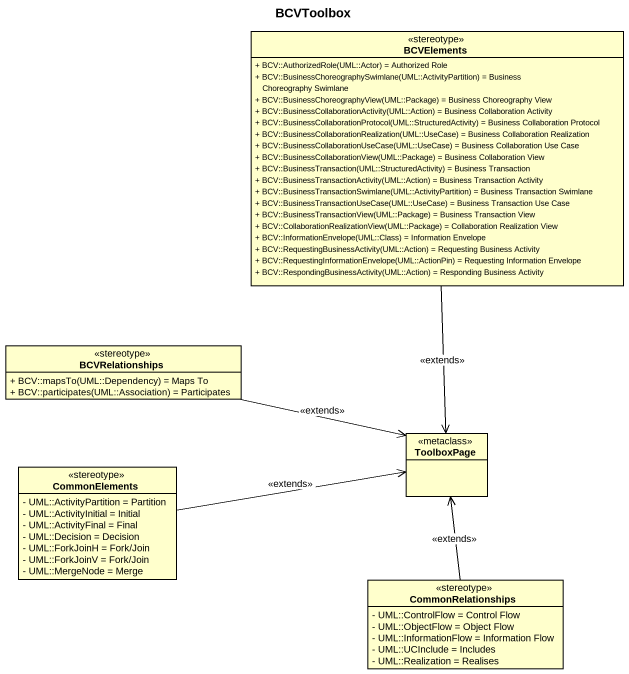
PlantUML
@startuml
title BCVToolbox
hide circle
hide empty members
skinparam classAttributeIconSize 0
class BCVElements <<stereotype>> {
  {field} + BCV::AuthorizedRole(UML::Actor) = Authorized Role
  {field} + BCV::BusinessChoreographySwimlane(UML::ActivityPartition) = Business Choreography Swimlane
  {field} + BCV::BusinessChoreographyView(UML::Package) = Business Choreography View
  {field} + BCV::BusinessCollaborationActivity(UML::Action) = Business Collaboration Activity
  {field} + BCV::BusinessCollaborationProtocol(UML::StructuredActivity) = Business Collaboration Protocol
  {field} + BCV::BusinessCollaborationRealization(UML::UseCase) = Business Collaboration Realization
  {field} + BCV::BusinessCollaborationUseCase(UML::UseCase) = Business Collaboration Use Case
  {field} + BCV::BusinessCollaborationView(UML::Package) = Business Collaboration View
  {field} + BCV::BusinessTransaction(UML::StructuredActivity) = Business Transaction
  {field} + BCV::BusinessTransactionActivity(UML::Action) = Business Transaction Activity
  {field} + BCV::BusinessTransactionSwimlane(UML::ActivityPartition) = Business Transaction Swimlane
  {field} + BCV::BusinessTransactionUseCase(UML::UseCase) = Business Transaction Use Case
  {field} + BCV::BusinessTransactionView(UML::Package) = Business Transaction View
  {field} + BCV::CollaborationRealizationView(UML::Package) = Collaboration Realization View
  {field} + BCV::InformationEnvelope(UML::Class) = Information Envelope
  {field} + BCV::RequestingBusinessActivity(UML::Action) = Requesting Business Activity
  {field} + BCV::RequestingInformationEnvelope(UML::ActionPin) = Requesting Information Envelope
  {field} + BCV::RespondingBusinessActivity(UML::Action) = Responding Business Activity
}
class BCVRelationships <<stereotype>> {
  {field} + BCV::mapsTo(UML::Dependency) = Maps To
  {field} + BCV::participates(UML::Association) = Participates
}
class ToolboxPage <<metaclass>>
class CommonElements <<stereotype>> {
  - UML::ActivityPartition = Partition
  - UML::ActivityInitial = Initial
  - UML::ActivityFinal = Final
  - UML::Decision = Decision
  - UML::ForkJoinH = Fork/Join
  - UML::ForkJoinV = Fork/Join
  - UML::MergeNode = Merge
}
class CommonRelationships <<stereotype>> {
  - UML::ControlFlow = Control Flow
  - UML::ObjectFlow = Object Flow
  - UML::InformationFlow = Information Flow
  - UML::UCInclude = Includes
  - UML::Realization = Realises
}
BCVElements --> ToolboxPage : <<extends>>
BCVRelationships -right-> ToolboxPage : <<extends>>
CommonElements -right-> ToolboxPage : <<extends>>
CommonRelationships -up-> ToolboxPage : <<extends>>
@enduml
